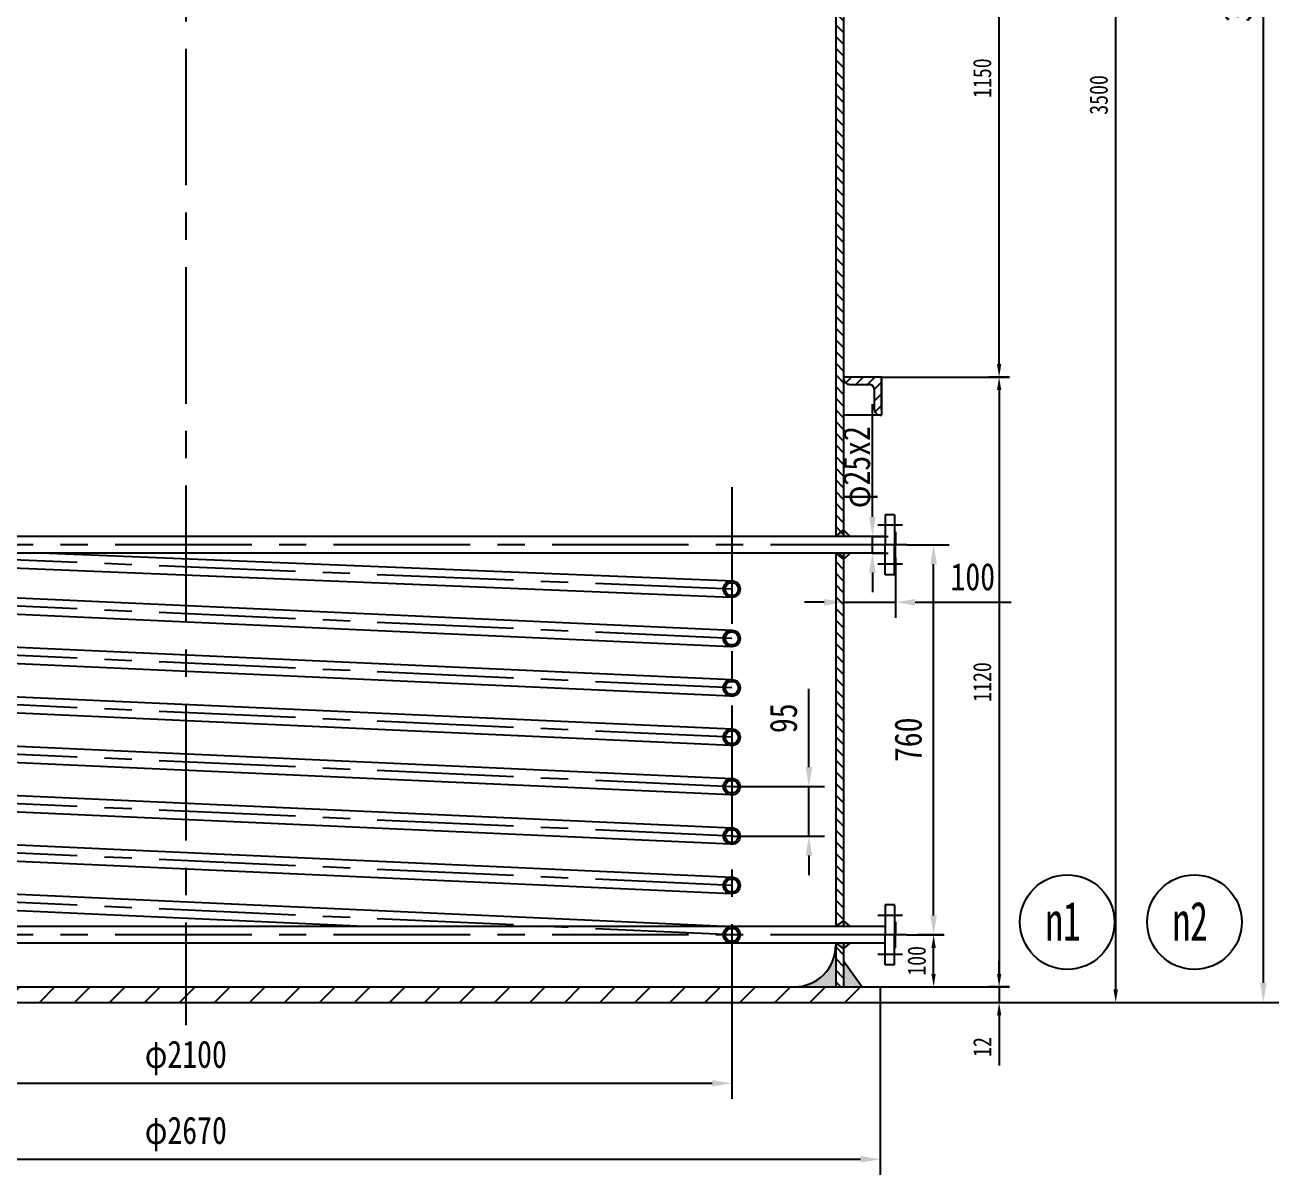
# Model space of a CAD drawing. Extents: x -391 to 8535, y -402 to 12465.
# Drawn here: x 1903 to 4314, y 7150 to 9362 of the extents above; entities that cross this region are included whole.
import ezdxf

# ---------------------------------------------------------------- set-up
doc = ezdxf.new("R2010")
doc.units = 0
doc.header["$LTSCALE"] = 15
doc.linetypes.add('CENTER', pattern=[2, 1.25, -0.25, 0.25, -0.25])
doc.layers.get('0').update_dxf_attribs({"linetype": 'CONTINUOUS'})
doc.layers.get('DEFPOINTS').update_dxf_attribs({"linetype": 'CONTINUOUS'})
for name, color, linetype in [('1轮廓实线层', 7, 'CONTINUOUS'), ('2细线层', 3, 'CONTINUOUS'), ('3中心线层', 1, 'CENTER'), ('5剖面线层', 2, 'CONTINUOUS'), ('6文字层', 3, 'CONTINUOUS'), ('7标注层', 4, 'CONTINUOUS'), ('PARA2', 7, 'CONTINUOUS')]:
    doc.layers.add(name, color=color, linetype=linetype)
doc.styles.add('PC_TEXTSTYLE', font='simfang.ttf', dxfattribs={"width": 0.8})
doc.dimstyles.new('TH_GBDIM', dxfattribs={"dimscale": 15, "dimtxt": 3.5, "dimasz": 2.5, "dimexe": 2, "dimexo": 0, "dimgap": 1.5, "dimtad": 1, "dimdec": 1, "dimzin": 0, "dimdsep": 46, "dimtxsty": 'PC_TEXTSTYLE', "dimcen": 2.5, "dimadec": 0, "dimazin": 0, "dimtfac": 0.714286, "dimtdec": 4, "dimtmove": 0, "dimatfit": 3, "dimfxl": 0, "dimtolj": 1, "dimtzin": 0, "dimarcsym": 0})
pattern_1 = [(135, (369.862, 4102.847), (-11.22532, -11.22532), [])]

# ---------------------------------------------------------------- blocks, each defined once
blk = doc.blocks.new('*D26')
at = {"color": 0, "linetype": 'ByBlock', "ltscale": 14}
for p, q in [((3228.9, 3509), (3300.3, 3509)), ((3280.3, 3434), (3280.3, 3484)), ((3177.2, 3409), (3300.3, 3409))]:
    blk.add_line(p, q, dxfattribs=at)
for points in [[(3276.1, 3484), (3284.4, 3484), (3280.3, 3509)], [(3276.1, 3434), (3284.4, 3434), (3280.3, 3409)]]:
    blk.add_solid(points, dxfattribs=at)
at = {"layer": 'DEFPOINTS', "color": 0, "linetype": 'ByBlock', "ltscale": 14}
for p in [(3228.9, 3509), (3280.3, 3509), (3177.2, 3409)]:
    blk.add_point(p, dxfattribs=at)
at = {"color": 3, "linetype": 'ByBlock', "ltscale": 14, "insert": (3247.8, 3459), "char_height": 35, "attachment_point": 5, "rotation": 90, "style": 'PC_TEXTSTYLE'}
blk.add_mtext('\\A1;100{}{}', dxfattribs=at)
blk = doc.blocks.new('*D27')
at = {"color": 0, "linetype": 'ByBlock', "ltscale": 14}
for p, q in [((3598.7, 8362.1), (3680.1, 8362.1)), ((3650.1, 7649.4), (3650.1, 8324.6)), ((3670.1, 7611.9), (3620.1, 7611.9))]:
    blk.add_line(p, q, dxfattribs=at)
for points in [[(3643.9, 8324.6), (3656.4, 8324.6), (3650.1, 8362.1)], [(3643.9, 7649.4), (3656.4, 7649.4), (3650.1, 7611.9)]]:
    blk.add_solid(points, dxfattribs=at)
at = {"layer": 'DEFPOINTS', "color": 0, "linetype": 'ByBlock', "ltscale": 14}
for p in [(3598.7, 8362.1), (3650.1, 8362.1), (3670.1, 7611.9)]:
    blk.add_point(p, dxfattribs=at)
at = {"color": 3, "linetype": 'ByBlock', "ltscale": 14, "insert": (3601.4, 7987), "char_height": 52.5, "attachment_point": 5, "rotation": 90, "style": 'PC_TEXTSTYLE'}
blk.add_mtext('\\A1;760{}{}', dxfattribs=at)
blk = doc.blocks.new('*D28')
at = {"color": 0, "linetype": 'ByBlock', "ltscale": 14}
for p, q in [((3180.2, 4581.7), (3426.3, 4581.7)), ((3406.3, 4556.7), (3406.3, 3434)), ((3300.3, 3409), (3426.3, 3409))]:
    blk.add_line(p, q, dxfattribs=at)
for points in [[(3402.1, 4556.7), (3410.4, 4556.7), (3406.3, 4581.7)], [(3402.1, 3434), (3410.4, 3434), (3406.3, 3409)]]:
    blk.add_solid(points, dxfattribs=at)
at = {"layer": 'DEFPOINTS', "color": 0, "linetype": 'ByBlock', "ltscale": 14}
for p in [(3180.2, 4581.7), (3300.3, 3409), (3406.3, 3409)]:
    blk.add_point(p, dxfattribs=at)
at = {"color": 3, "linetype": 'ByBlock', "ltscale": 14, "insert": (3373.8, 3995.3), "char_height": 35, "attachment_point": 5, "rotation": 90, "style": 'PC_TEXTSTYLE'}
blk.add_mtext('\\A1;1120{}{}', dxfattribs=at)
blk = doc.blocks.new('*D29')
at = {"color": 0, "linetype": 'ByBlock', "ltscale": 14}
for p, q in [((3180.2, 5731.7), (3426.3, 5731.7)), ((3406.3, 4606.7), (3406.3, 5706.7)), ((3426.3, 4581.7), (3386.3, 4581.7))]:
    blk.add_line(p, q, dxfattribs=at)
for points in [[(3402.1, 5706.7), (3410.4, 5706.7), (3406.3, 5731.7)], [(3402.1, 4606.7), (3410.4, 4606.7), (3406.3, 4581.7)]]:
    blk.add_solid(points, dxfattribs=at)
at = {"layer": 'DEFPOINTS', "color": 0, "linetype": 'ByBlock', "ltscale": 14}
for p in [(3180.2, 5731.7), (3406.3, 5731.7), (3426.3, 4581.7)]:
    blk.add_point(p, dxfattribs=at)
at = {"color": 3, "linetype": 'ByBlock', "ltscale": 14, "insert": (3373.8, 5156.7), "char_height": 35, "attachment_point": 5, "rotation": 90, "style": 'PC_TEXTSTYLE'}
blk.add_mtext('\\A1;1150{}{}', dxfattribs=at)
blk = doc.blocks.new('*D30')
at = {"color": 0, "linetype": 'ByBlock', "ltscale": 14}
for p, q in [((3406.3, 3434), (3406.3, 3459)), ((3426.3, 3409), (3386.3, 3409)), ((3406.3, 3409), (3406.3, 3379)), ((3177, 3379), (3426.3, 3379)), ((3406.3, 3354), (3406.3, 3257.7))]:
    blk.add_line(p, q, dxfattribs=at)
for points in [[(3402.1, 3434), (3410.4, 3434), (3406.3, 3409)], [(3402.1, 3354), (3410.4, 3354), (3406.3, 3379)]]:
    blk.add_solid(points, dxfattribs=at)
at = {"layer": 'DEFPOINTS', "color": 0, "linetype": 'ByBlock', "ltscale": 14}
for p in [(3426.3, 3409), (3177, 3379), (3406.3, 3379)]:
    blk.add_point(p, dxfattribs=at)
at = {"color": 3, "linetype": 'ByBlock', "ltscale": 14, "insert": (3373.8, 3293.3), "char_height": 35, "attachment_point": 5, "rotation": 90, "style": 'PC_TEXTSTYLE'}
blk.add_mtext('\\A1;12{}{}', dxfattribs=at)
blk = doc.blocks.new('*D32')
at = {"color": 0, "linetype": 'ByBlock', "ltscale": 14}
for p, q in [((3180.2, 6869.8), (3650.4, 6869.8)), ((3630.4, 3404), (3630.4, 6844.8)), ((3426.3, 3379), (3650.4, 3379))]:
    blk.add_line(p, q, dxfattribs=at)
for points in [[(3626.2, 6844.8), (3634.6, 6844.8), (3630.4, 6869.8)], [(3626.2, 3404), (3634.6, 3404), (3630.4, 3379)]]:
    blk.add_solid(points, dxfattribs=at)
at = {"layer": 'DEFPOINTS', "color": 0, "linetype": 'ByBlock', "ltscale": 14}
for p in [(3180.2, 6869.8), (3630.4, 6869.8), (3426.3, 3379)]:
    blk.add_point(p, dxfattribs=at)
at = {"color": 3, "linetype": 'ByBlock', "ltscale": 14, "insert": (3597.9, 5124.4), "char_height": 35, "attachment_point": 5, "rotation": 90, "style": 'PC_TEXTSTYLE'}
blk.add_mtext('\\A1;3500{}{}', dxfattribs=at)
blk = doc.blocks.new('*D61')
at = {"color": 0, "linetype": 'ByBlock', "ltscale": 14}
for p, q in [((2212, 11367), (4314.2, 11367)), ((4284.2, 11329.5), (4284.2, 7519.4)), ((4020.3, 7481.9), (4314.2, 7481.9))]:
    blk.add_line(p, q, dxfattribs=at)
for points in [[(4278, 11329.5), (4290.5, 11329.5), (4284.2, 11367)], [(4278, 7519.4), (4290.5, 7519.4), (4284.2, 7481.9)]]:
    blk.add_solid(points, dxfattribs=at)
at = {"layer": 'DEFPOINTS', "color": 0, "linetype": 'ByBlock', "ltscale": 14}
for p in [(2212, 11367), (4020.3, 7481.9), (4284.2, 7481.9)]:
    blk.add_point(p, dxfattribs=at)
at = {"color": 3, "linetype": 'ByBlock', "ltscale": 14, "insert": (4235.5, 9424.4), "char_height": 52.5, "attachment_point": 5, "rotation": 90, "style": 'PC_TEXTSTYLE'}
blk.add_mtext('\\A1;3885{}{}', dxfattribs=at)
blk = doc.blocks.new('*D79')
at = {"color": 0, "linetype": 'ByBlock', "ltscale": 14}
for p, q in [((3477, 8346.1), (3477, 8221.5)), ((3577, 8337.1), (3577, 8221.5)), ((3439.5, 8251.5), (3402, 8251.5)), ((3477, 8251.5), (3577, 8251.5)), ((3614.5, 8251.5), (3799, 8251.5))]:
    blk.add_line(p, q, dxfattribs=at)
for points in [[(3439.5, 8257.8), (3439.5, 8245.3), (3477, 8251.5)], [(3614.5, 8257.8), (3614.5, 8245.3), (3577, 8251.5)]]:
    blk.add_solid(points, dxfattribs=at)
at = {"layer": 'DEFPOINTS', "color": 0, "linetype": 'ByBlock', "ltscale": 14}
for p in [(3477, 8346.1), (3577, 8337.1), (3577, 8251.5)]:
    blk.add_point(p, dxfattribs=at)
at = {"color": 3, "linetype": 'ByBlock', "ltscale": 14, "insert": (3725.5, 8300.3), "char_height": 52.5, "attachment_point": 5, "style": 'PC_TEXTSTYLE'}
blk.add_mtext('\\A1;100{}{}', dxfattribs=at)
blk = doc.blocks.new('*D91')
at = {"color": 0, "linetype": 'ByBlock', "ltscale": 14}
for p, q in [((3410.4, 7934.4), (3410.4, 8084.9)), ((3262, 7896.9), (3440.4, 7896.9)), ((3410.4, 7801.9), (3410.4, 7896.9)), ((3262, 7801.9), (3440.4, 7801.9)), ((3410.4, 7764.4), (3410.4, 7726.9))]:
    blk.add_line(p, q, dxfattribs=at)
for points in [[(3404.1, 7934.4), (3416.6, 7934.4), (3410.4, 7896.9)], [(3404.1, 7764.4), (3416.6, 7764.4), (3410.4, 7801.9)]]:
    blk.add_solid(points, dxfattribs=at)
at = {"layer": 'DEFPOINTS', "color": 0, "linetype": 'ByBlock', "ltscale": 14}
for p in [(3262, 7896.9), (3410.4, 7896.9), (3262, 7801.9)]:
    blk.add_point(p, dxfattribs=at)
at = {"color": 3, "linetype": 'ByBlock', "ltscale": 14, "insert": (3361.6, 8028.4), "char_height": 52.5, "attachment_point": 5, "rotation": 90, "style": 'PC_TEXTSTYLE'}
blk.add_mtext('\\A1;95{}{}', dxfattribs=at)

msp = doc.modelspace()

# ---------------------------------------------------------------- hatches: boundary and pattern name
at = {"layer": '5剖面线层', "ltscale": 14}
h = msp.add_hatch(dxfattribs=at)
h.set_pattern_fill('ANSI31', color=256, scale=5, angle=90, style=0)
h.set_pattern_definition(pattern_1)
h.paths.add_polyline_path([(3477.02, 9458.27), (3462.02, 9458.27), (3462.02, 8684.52), (3477.02, 8684.52)])
h = msp.add_hatch(dxfattribs=at)
h.set_pattern_fill('ANSI31', color=256, scale=5, angle=90, style=0)
h.set_pattern_definition(pattern_1)
h.paths.add_polyline_path([(3477.02, 8670.52, -0.1526864), (3477.02, 8670.52), (3477.02, 8684.52), (3462.02, 8684.52), (3462.02, 8378.05), (3477.02, 8378.05)])
h = msp.add_hatch(dxfattribs=at)
h.set_pattern_fill('ANSI31', color=256, scale=5, style=0)
h.set_pattern_definition([(45, (369.862, 4102.847), (-11.22532, 11.22532), [])])
h.paths.add_polyline_path([(3550.02, 8684.52), (3477.02, 8684.52), (3477.02, 8681.85, 0.3962838), (3488.35, 8670.52), (3526.02, 8670.52, -0.4142136), (3536.02, 8660.52), (3536.02, 8622.85, 0.4566675), (3550.02, 8611.52)])
h = msp.add_hatch(color=256, dxfattribs=at)
h.paths.add_polyline_path([(3477.02, 8390.52), (3462.02, 8378.05), (3477.02, 8378.05)])
h.paths.add_polyline_path([(3477.02, 8390.52), (3477.02, 8378.05), (3489.49, 8378.05)])
h.paths.add_polyline_path([(3477.02, 8346.05), (3462.02, 8346.05), (3477.02, 8333.59)])
h.paths.add_polyline_path([(3489.49, 8346.05), (3477.02, 8346.05), (3477.02, 8333.59)])
h = msp.add_hatch(dxfattribs=at)
h.set_pattern_fill('ANSI31', color=256, scale=5, angle=90, style=0)
h.set_pattern_definition(pattern_1)
h.paths.add_polyline_path([(3462.02, 7627.85), (3477.02, 7627.85), (3477.02, 8346.05), (3462.02, 8346.05)])
h.paths.add_polyline_path([(3477.02, 7595.85), (3462.02, 7595.85), (3462.02, 7511.85), (3477.02, 7511.85)])
h = msp.add_hatch(dxfattribs=at)
h.set_pattern_fill('ANSI31', color=256, scale=2, style=0)
h.set_pattern_definition([(45, (2469.8623, 4767.847), (-4.490128, 4.490128), [])])
h.paths.add_polyline_path([(3262.02, 8289.35), (3262.02, 8292.85, 0.4142136), (3246.02, 8276.85), (3249.52, 8276.85, -0.4142136)])
h.paths.add_polyline_path([(3274.52, 8276.85), (3278.02, 8276.85, 0.4142136), (3262.02, 8292.85), (3262.02, 8289.35, -0.4142136)])
h.paths.add_polyline_path([(3262.02, 8264.35), (3262.02, 8260.85, 0.4142136), (3278.02, 8276.85), (3274.52, 8276.85, -0.4142136)])
h.paths.add_polyline_path([(3249.52, 8276.85), (3246.02, 8276.85, 0.4142136), (3262.02, 8260.85), (3262.02, 8264.35, -0.4142136)])
h = msp.add_hatch(dxfattribs=at)
h.set_pattern_fill('ANSI31', color=256, scale=2, style=0)
h.set_pattern_definition([(45, (2469.8623, 4672.847), (-4.490128, 4.490128), [])])
h.paths.add_polyline_path([(3262.02, 8194.35), (3262.02, 8197.85, 0.4142136), (3246.02, 8181.85), (3249.52, 8181.85, -0.4142136)])
h.paths.add_polyline_path([(3274.52, 8181.85), (3278.02, 8181.85, 0.4142136), (3262.02, 8197.85), (3262.02, 8194.35, -0.4142136)])
h.paths.add_polyline_path([(3262.02, 8169.35), (3262.02, 8165.85, 0.4142136), (3278.02, 8181.85), (3274.52, 8181.85, -0.4142136)])
h.paths.add_polyline_path([(3249.52, 8181.85), (3246.02, 8181.85, 0.4142136), (3262.02, 8165.85), (3262.02, 8169.35, -0.4142136)])
h = msp.add_hatch(dxfattribs=at)
h.set_pattern_fill('ANSI31', color=256, scale=2, style=0)
h.set_pattern_definition([(45, (2469.8623, 4577.847), (-4.490128, 4.490128), [])])
h.paths.add_polyline_path([(3262.02, 8099.35), (3262.02, 8102.85, 0.4142136), (3246.02, 8086.85), (3249.52, 8086.85, -0.4142136)])
h.paths.add_polyline_path([(3274.52, 8086.85), (3278.02, 8086.85, 0.4142136), (3262.02, 8102.85), (3262.02, 8099.35, -0.4142136)])
h.paths.add_polyline_path([(3262.02, 8074.35), (3262.02, 8070.85, 0.4142136), (3278.02, 8086.85), (3274.52, 8086.85, -0.4142136)])
h.paths.add_polyline_path([(3249.52, 8086.85), (3246.02, 8086.85, 0.4142136), (3262.02, 8070.85), (3262.02, 8074.35, -0.4142136)])
h = msp.add_hatch(dxfattribs=at)
h.set_pattern_fill('ANSI31', color=256, scale=2, style=0)
h.set_pattern_definition([(45, (2469.8623, 4482.847), (-4.490128, 4.490128), [])])
h.paths.add_polyline_path([(3262.02, 8004.35), (3262.02, 8007.85, 0.4142136), (3246.02, 7991.85), (3249.52, 7991.85, -0.4142136)])
h.paths.add_polyline_path([(3274.52, 7991.85), (3278.02, 7991.85, 0.4142136), (3262.02, 8007.85), (3262.02, 8004.35, -0.4142136)])
h.paths.add_polyline_path([(3262.02, 7979.35), (3262.02, 7975.85, 0.4142136), (3278.02, 7991.85), (3274.52, 7991.85, -0.4142136)])
h.paths.add_polyline_path([(3249.52, 7991.85), (3246.02, 7991.85, 0.4142136), (3262.02, 7975.85), (3262.02, 7979.35, -0.4142136)])
h = msp.add_hatch(dxfattribs=at)
h.set_pattern_fill('ANSI31', color=256, scale=2, style=0)
h.set_pattern_definition([(45, (2469.8623, 4387.847), (-4.490128, 4.490128), [])])
h.paths.add_polyline_path([(3262.02, 7909.35), (3262.02, 7912.85, 0.4142136), (3246.02, 7896.85), (3249.52, 7896.85, -0.4142136)])
h.paths.add_polyline_path([(3274.52, 7896.85), (3278.02, 7896.85, 0.4142136), (3262.02, 7912.85), (3262.02, 7909.35, -0.4142136)])
h.paths.add_polyline_path([(3262.02, 7884.35), (3262.02, 7880.85, 0.4142136), (3278.02, 7896.85), (3274.52, 7896.85, -0.4142136)])
h.paths.add_polyline_path([(3249.52, 7896.85), (3246.02, 7896.85, 0.4142136), (3262.02, 7880.85), (3262.02, 7884.35, -0.4142136)])
h = msp.add_hatch(dxfattribs=at)
h.set_pattern_fill('ANSI31', color=256, scale=2, style=0)
h.set_pattern_definition([(45, (2469.8623, 4292.847), (-4.490128, 4.490128), [])])
h.paths.add_polyline_path([(3262.02, 7814.35), (3262.02, 7817.85, 0.4142136), (3246.02, 7801.85), (3249.52, 7801.85, -0.4142136)])
h.paths.add_polyline_path([(3274.52, 7801.85), (3278.02, 7801.85, 0.4142136), (3262.02, 7817.85), (3262.02, 7814.35, -0.4142136)])
h.paths.add_polyline_path([(3262.02, 7789.35), (3262.02, 7785.85, 0.4142136), (3278.02, 7801.85), (3274.52, 7801.85, -0.4142136)])
h.paths.add_polyline_path([(3249.52, 7801.85), (3246.02, 7801.85, 0.4142136), (3262.02, 7785.85), (3262.02, 7789.35, -0.4142136)])
h = msp.add_hatch(dxfattribs=at)
h.set_pattern_fill('ANSI31', color=256, scale=2, style=0)
h.set_pattern_definition([(45, (2469.8623, 4197.847), (-4.490128, 4.490128), [])])
h.paths.add_polyline_path([(3262.02, 7719.35), (3262.02, 7722.85, 0.4142136), (3246.02, 7706.85), (3249.52, 7706.85, -0.4142136)])
h.paths.add_polyline_path([(3274.52, 7706.85), (3278.02, 7706.85, 0.4142136), (3262.02, 7722.85), (3262.02, 7719.35, -0.4142136)])
h.paths.add_polyline_path([(3262.02, 7694.35), (3262.02, 7690.85, 0.4142136), (3278.02, 7706.85), (3274.52, 7706.85, -0.4142136)])
h.paths.add_polyline_path([(3249.52, 7706.85), (3246.02, 7706.85, 0.4142136), (3262.02, 7690.85), (3262.02, 7694.35, -0.4142136)])
h = msp.add_hatch(dxfattribs=at)
h.set_pattern_fill('ANSI31', color=256, scale=2, style=0)
h.set_pattern_definition([(45, (2469.8623, 4102.847), (-4.490128, 4.490128), [])])
h.paths.add_polyline_path([(3262.02, 7627.85, 0.4142136), (3246.02, 7611.85), (3249.52, 7611.85, -0.4142136), (3262.02, 7624.35)])
h.paths.add_polyline_path([(3262.02, 7627.85), (3262.02, 7624.35, -0.4142136), (3274.52, 7611.85), (3278.02, 7611.85, 0.4142136)])
h.paths.add_polyline_path([(3278.02, 7611.85), (3274.52, 7611.85, -0.4142136), (3262.02, 7599.35), (3262.02, 7595.85, 0.4142136)])
h.paths.add_polyline_path([(3262.02, 7599.35, -0.4142136), (3249.52, 7611.85), (3246.02, 7611.85, 0.4142136), (3262.02, 7595.85)])
h = msp.add_hatch(color=256, dxfattribs=at)
h.paths.add_polyline_path([(3477.02, 7638.68), (3462.02, 7627.85), (3477.02, 7627.85)])
h.paths.add_polyline_path([(3477.02, 7638.68), (3477.02, 7627.85), (3489.68, 7627.85)])
h.paths.add_polyline_path([(3477.02, 7595.85), (3462.02, 7595.85), (3477.02, 7585.03)])
h.paths.add_polyline_path([(3489.68, 7595.85), (3477.02, 7595.85), (3477.02, 7585.03)])
h = msp.add_hatch(color=256, dxfattribs=at)
h.paths.add_polyline_path([(3477.02, 7562.16), (3477.02, 7511.85), (3512.88, 7511.85)])
h.paths.add_polyline_path([(3462.02, 7511.85), (3462.02, 7591.85, -0.4142136), (3382.02, 7511.85)])
h = msp.add_hatch(dxfattribs=at)
h.set_pattern_fill('ANSI31', color=256, scale=15, style=0)
h.set_pattern_definition([(45, (369.86, 4102.847), (-33.67596, 33.67596), [])])
h.paths.add_polyline_path([(2212.02, 7481.85), (2212.02, 7511.85), (877.02, 7511.85), (877.02, 7481.85)])
h.paths.add_polyline_path([(2212.02, 7511.85), (2212.02, 7481.85), (3547.02, 7481.85), (3547.02, 7511.85)])

# ---------------------------------------------------------------- linework, layer by layer
at = {"layer": '1轮廓实线层', "ltscale": 14}
for p, q in [((3462.02, 10948.29), (3462.02, 8378.05)), ((3477.02, 10942.46), (3477.02, 8378.05)), ((3477.02, 8684.52), (3477.02, 8681.85)), ((3550.02, 8684.52), (3477.02, 8684.52)), ((3550.02, 8684.52), (3550.02, 8611.52)), ((3550.02, 8621.52), (3550.02, 8684.52)), ((3565.02, 8684.52), (3565.02, 8684.52)), ((3565.02, 8684.52), (3565.02, 8684.52)), ((3488.35, 8670.52), (3526.02, 8670.52)), ((3488.35, 8670.52), (3526.02, 8670.52)), ((3536.02, 8660.52), (3536.02, 8622.85)), ((3536.02, 8660.52), (3536.02, 8622.85)), ((3549.02, 8611.39), (3477.02, 8611.39)), ((3557.02, 8419.55), (3557.02, 8362.05)), ((3575.02, 8419.55), (3575.02, 8362.05)), ((3462.02, 8378.05), (3477.02, 8390.52)), ((3477.02, 8390.52), (3489.49, 8378.05)), ((3577.02, 8387.05), (3577.02, 8362.05)), ((3259.95, 8260.99), (1162.02, 8346.05)), ((1949.74, 8346.05), (3264.65, 8292.64)), ((3462.02, 8346.05), (3462.02, 7627.85)), ((3462.02, 8346.05), (3477.02, 8333.59)), ((3477.02, 8346.05), (3477.02, 7627.85)), ((3477.02, 8333.59), (3489.49, 8346.05)), ((3557.02, 8304.55), (3557.02, 8362.05)), ((3575.02, 8304.55), (3575.02, 8362.05)), ((3577.02, 8337.05), (3577.02, 8362.05)), ((1164.65, 8292.64), (3262.02, 8197.85)), ((3259.95, 8165.99), (1159.95, 8260.99)), ((1164.65, 8197.64), (3262.02, 8102.85)), ((3259.95, 8070.99), (1159.95, 8165.99)), ((1164.65, 8102.64), (3262.02, 8007.85)), ((3259.95, 7975.99), (1159.95, 8070.99)), ((1164.65, 8007.64), (3262.02, 7912.85)), ((3259.95, 7880.99), (1159.95, 7975.99)), ((1164.65, 7912.64), (3262.02, 7817.85)), ((3259.95, 7785.99), (1159.95, 7880.99)), ((1164.65, 7817.64), (3262.02, 7722.85)), ((3259.95, 7690.99), (1159.95, 7785.99)), ((1164.65, 7722.64), (3262.02, 7627.85)), ((2555.55, 7627.85), (1159.95, 7690.99)), ((3557.02, 7669.35), (3557.02, 7611.85)), ((3575.02, 7669.35), (3575.02, 7611.85)), ((3462.02, 7627.85), (3477.02, 7638.68)), ((3477.02, 7638.68), (3489.68, 7627.85)), ((3577.02, 7636.85), (3577.02, 7611.85)), ((3462.02, 7595.85), (3462.02, 7511.85)), ((3462.02, 7595.85), (3477.02, 7585.03)), ((3477.02, 7595.85), (3477.02, 7511.85)), ((3477.02, 7585.03), (3489.68, 7595.85)), ((3557.02, 7554.35), (3557.02, 7611.85)), ((3575.02, 7554.35), (3575.02, 7611.85)), ((3577.02, 7586.85), (3577.02, 7611.85)), ((3477.02, 7562.16), (3512.88, 7511.85)), ((877.02, 7511.85), (3547.02, 7511.85)), ((3547.02, 7511.85), (3547.02, 7481.85)), ((877.02, 7481.85), (3547.02, 7481.85))]:
    msp.add_line(p, q, dxfattribs=at)
at = {"layer": '1轮廓实线层', "ltscale": 21}
for p, q in [((3575.02, 8419.55), (3557.02, 8419.55)), ((3557.02, 8378.05), (1162.02, 8378.05)), ((3577.02, 8387.05), (3575.02, 8387.05)), ((3557.02, 8346.05), (1162.02, 8346.05)), ((3577.02, 8337.05), (3575.02, 8337.05)), ((3575.02, 8304.55), (3557.02, 8304.55)), ((3575.02, 7669.35), (3557.02, 7669.35)), ((3557.02, 7627.85), (1162.02, 7627.85)), ((3577.02, 7636.85), (3575.02, 7636.85)), ((3557.02, 7595.85), (1162.02, 7595.85)), ((3577.02, 7586.85), (3575.02, 7586.85)), ((3575.02, 7554.35), (3557.02, 7554.35))]:
    msp.add_line(p, q, dxfattribs=at)
at = {"layer": '1轮廓实线层', "ltscale": 14}
for centre, radius in [((3262.02, 8276.85), 16), ((3262.02, 8276.85), 12.5), ((3262.02, 8181.85), 16), ((3262.02, 8181.85), 12.5), ((3262.02, 8086.85), 16), ((3262.02, 8086.85), 12.5), ((3262.02, 7991.85), 16), ((3262.02, 7991.85), 12.5), ((3262.02, 7896.85), 16), ((3262.02, 7896.85), 12.5), ((3262.02, 7801.85), 16), ((3262.02, 7801.85), 12.5), ((3262.02, 7706.85), 16), ((3262.02, 7706.85), 12.5), ((3262.02, 7611.85), 16), ((3262.02, 7611.85), 12.5)]:
    msp.add_circle(centre, radius, dxfattribs=at)
for centre, radius, start, end in [((3488.71, 8682.21), 11.7, 181.7571, 271.77227), ((3488.71, 8682.21), 11.7, 181.7571, 271.77227), ((3526.02, 8660.52), 10, 359.99992, 89.99992), ((3526.02, 8660.52), 10, 359.99992, 89.99992), ((3547.93, 8623.25), 11.92, 178.07926, 280.09892), ((3547.93, 8623.25), 11.92, 275.23618, 280.09892), ((3382.02, 7591.85), 80, 270, 0)]:
    msp.add_arc(centre, radius, start, end, dxfattribs=at)
at = {"layer": '2细线层', "ltscale": 14}
for centre in [(3907.17, 7636.33), (4151.74, 7636.33)]:
    msp.add_circle(centre, 90.93, dxfattribs=at)
at = {"layer": '3中心线层', "ltscale": 14}
for p, q in [((2212.02, 11835.91), (2212.02, 7438.01)), ((3262.02, 8472.7), (3262.02, 7549.03)), ((3598.72, 8362.05), (1113.2, 8362.05)), ((3262.02, 8276.85), (1162.02, 8362.05)), ((3262.02, 8181.85), (1162.02, 8276.85)), ((3262.02, 8086.85), (1162.02, 8181.85)), ((3262.02, 7991.85), (1162.02, 8086.85)), ((3262.02, 7896.85), (1162.02, 7991.85)), ((3262.02, 7801.85), (1162.02, 7896.85)), ((3262.02, 7706.85), (1162.02, 7801.85)), ((3262.02, 7611.85), (1162.02, 7706.85)), ((3598.72, 7611.85), (1095.41, 7611.85))]:
    msp.add_line(p, q, dxfattribs=at)
at = {"layer": '3中心线层', "ltscale": 21}
for p, q in [((3590.13, 8399.55), (3542.56, 8399.55)), ((3590.13, 8324.55), (3542.56, 8324.55)), ((3590.13, 7649.35), (3542.56, 7649.35)), ((3590.13, 7574.35), (3542.56, 7574.35))]:
    msp.add_line(p, q, dxfattribs=at)
at = {"layer": '7标注层', "ltscale": 14}
for p, q in [((3532.43, 8415.55), (3532.43, 8632.68)), ((3531.31, 8378.05), (3562.43, 8378.05)), ((3532.43, 8346.05), (3532.43, 8378.05)), ((3531.31, 8346.05), (3562.43, 8346.05)), ((3532.43, 8308.55), (3532.43, 8271.05)), ((3262.02, 7549.03), (3262.02, 7296.4)), ((3547.02, 7481.85), (3547.02, 7150.14)), ((1199.52, 7326.4), (3224.52, 7326.4)), ((914.52, 7180.14), (3509.52, 7180.14))]:
    msp.add_line(p, q, dxfattribs=at)
msp.add_circle((3477.02, 8670.52), 0.00033, dxfattribs=at)
msp.add_point((3550.02, 8684.52), dxfattribs=at)
msp.add_point((3550.02, 8684.52), dxfattribs=at)
for points in [[(3526.18, 8415.55), (3538.68, 8415.55), (3532.43, 8378.05)], [(3526.18, 8308.55), (3538.68, 8308.55), (3532.43, 8346.05)], [(3224.52, 7332.65), (3224.52, 7320.15), (3262.02, 7326.4)], [(3509.52, 7186.39), (3509.52, 7173.89), (3547.02, 7180.14)]]:
    msp.add_solid(points, dxfattribs=at)
at = {"layer": 'PARA2', "color": 6, "ltscale": 14}
msp.add_point((3550.02, 8684.52), dxfattribs=at)
msp.add_point((3550.02, 8684.52), dxfattribs=at)

# ---------------------------------------------------------------- texts
at = {"layer": '6文字层', "ltscale": 14, "style": 'PC_TEXTSTYLE', "width": 0.667}
for s, p in [('n1', (3864.88, 7600.76)), ('n2', (4109.45, 7600.76))]:
    msp.add_text(s, height=75, dxfattribs=at).set_placement(p)
at = {"layer": '7标注层', "color": 3, "ltscale": 14, "insert": (3508.87, 8511.41), "char_height": 52.5, "attachment_point": 5, "rotation": 90, "style": 'PC_TEXTSTYLE'}
msp.add_mtext('φ25x2', dxfattribs=at)
at = {"layer": '7标注层', "color": 3, "ltscale": 14, "char_height": 52.5, "attachment_point": 5, "style": 'PC_TEXTSTYLE'}
for s, insert in [('φ2100', (2212.02, 7375.15)), ('φ2670', (2212.02, 7228.89))]:
    msp.add_mtext(s, dxfattribs=dict(at, insert=insert))

# ---------------------------------------------------------------- dimensions: what is measured, and where the dimension line sits
at = {"layer": '7标注层', "ltscale": 14}
for base, p1, p2, text, picture, middle in [((4284.22, 7481.85), (2212.02, 11367.03), (4020.27, 7481.85), '3885{}{}', '*D61', (4235.47, 9424.44)), ((3650.14, 8362.05), (3670.14, 7611.85), (3598.72, 8362.05), '760{}{}', '*D27', (3601.39, 7986.95)), ((3410.39, 7896.85), (3262.02, 7801.85), (3262.02, 7896.85), '95{}{}', '*D91', (3361.64, 8028.35))]:
    dim = msp.add_linear_dim(base=base, p1=p1, p2=p2, angle=90, text=text, dimstyle='TH_GBDIM', override={"dimgap": 1.5, "dimtad": 1, "dimjust": 0, "dimse1": 0, "dimse2": 0, "dimsd1": 0, "dimsd2": 0, "dimclrt": 3, "dimtvp": 0}, dxfattribs=at)
    dim.commit()
    dim.dimension.update_dxf_attribs({"geometry": picture, "text_midpoint": middle})
for base, p1, p2, text, picture, middle in [((4000.27, 10972.61), (3796.13, 7481.85), (3550.02, 10972.61), '3500{}{}', '*D32', (3967.77, 9227.23)), ((3776.13, 9834.52), (3796.13, 8684.52), (3550.02, 9834.52), '1150{}{}', '*D29', (3743.63, 9259.52)), ((3776.13, 7511.85), (3550.02, 8684.52), (3670.14, 7511.85), '1120{}{}', '*D28', (3743.63, 8098.19)), ((3650.14, 7611.85), (3547.02, 7511.85), (3598.72, 7611.85), '100{}{}', '*D26', (3617.64, 7561.85)), ((3776.13, 7481.85), (3796.13, 7511.85), (3546.81, 7481.85), '12{}{}', '*D30', (3743.63, 7396.19))]:
    dim = msp.add_linear_dim(base=base, p1=p1, p2=p2, angle=90, text=text, dimstyle='TH_GBDIM', override={"dimgap": 1.5, "dimtad": 1, "dimjust": 0, "dimse1": 0, "dimse2": 0, "dimsd1": 0, "dimsd2": 0, "dimclrt": 3, "dimtvp": 0}, dxfattribs=at)
    dim.commit()
    dim.dimension.update_dxf_attribs({"geometry": picture, "text_midpoint": middle, "insert": (369.86, 4102.85)})
dim = msp.add_linear_dim(base=(3577.02, 8251.5), p1=(3477.02, 8346.05), p2=(3577.02, 8337.05), text='100{}{}', dimstyle='TH_GBDIM', override={"dimgap": 1.5, "dimtad": 1, "dimjust": 0, "dimse1": 0, "dimse2": 0, "dimsd1": 0, "dimsd2": 0, "dimclrt": 3, "dimtvp": 0}, dxfattribs=at)
dim.commit()
dim.dimension.update_dxf_attribs({"geometry": '*D79', "text_midpoint": (3725.52, 8300.25)})

doc.saveas('drawing.dxf')
